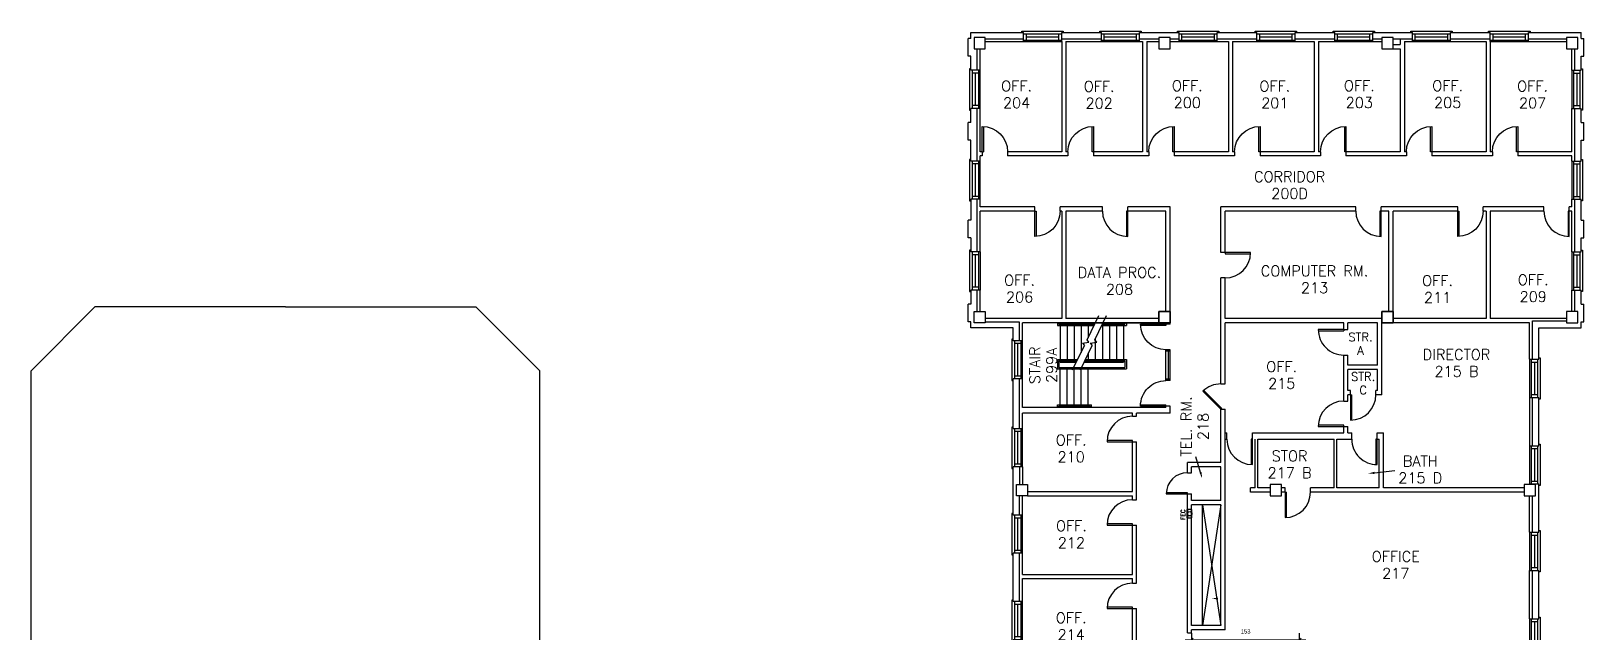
# Model space of a CAD drawing. Extents: x 481 to 2778, y 95 to 2621.
# Drawn here: x 497 to 2698, y 1768 to 2621 of the extents above; entities that cross this region are included whole.
import ezdxf
from ezdxf.enums import TextEntityAlignment as Align

# ---------------------------------------------------------------- set-up
doc = ezdxf.new("R2010")
doc.units = 0
doc.header["$LTSCALE"] = 40
doc.header["$MEASUREMENT"] = 0
doc.layers.get('0').update_dxf_attribs({"linetype": 'CONTINUOUS'})
doc.layers.get('Defpoints').update_dxf_attribs({"linetype": 'CONTINUOUS'})
for name, color, linetype in [('A-AREA-IDEN', 3, 'CONTINUOUS'), ('A-DOOR', 7, 'CONTINUOUS'), ('A-FLOR-STRS', 7, 'CONTINUOUS'), ('A-GLAZ', 5, 'CONTINUOUS'), ('A-STRS-RAIL', 7, 'CONTINUOUS'), ('A-WALL', 5, 'CONTINUOUS'), ('S-COLS', 3, 'CONTINUOUS')]:
    doc.layers.add(name, color=color, linetype=linetype)
doc.styles.add('SIMPLEX', font='simplex', dxfattribs={"height": 23})
doc.dimstyles.get("Standard").update_dxf_attribs({"dimtxt": 0.18, "dimasz": 0.18, "dimexe": 0.18, "dimexo": 0.0625, "dimgap": 0.09, "dimtad": 0, "dimtih": 1, "dimtoh": 1, "dimdec": 4, "dimzin": 0, "dimdsep": 46, "dimtxsty": 'Standard', "dimcen": 0.09, "dimadec": 0, "dimazin": 0, "dimtfac": 1, "dimtdec": 4, "dimtofl": 0, "dimtmove": 0, "dimatfit": 3, "dimfxl": 0, "dimtolj": 1, "dimtzin": 0, "dimarcsym": 0})

# ---------------------------------------------------------------- blocks, each defined once
blk = doc.blocks.new('Q')
at = {"layer": 'A-STRS-RAIL', "style": 'SIMPLEX'}
for tag, p in [('ROOM', (2, 4)), ('NUMBER', (2, -15.1))]:
    blk.add_attdef(tag, text='', height=12, dxfattribs=at).set_placement(p, align=Align.CENTER)
blk = doc.blocks.new('AD03A', base_point=(6.133, 5.024))
for p, q in [((6.133, 6.024), (6.133, 5.024)), ((6.182, 5.024), (6.182, 6.022)), ((6.133, 5.024), (6.182, 5.024))]:
    blk.add_line(p, q)
blk.add_arc((6.133, 5.024), 1, 0, 90)
blk = doc.blocks.new('AD081', base_point=(976.415, 314.205))
for p, q in [((976.353, 314.849), (976.314, 314.205)), ((976.353, 314.849), (976.477, 313.561)), ((975.415, 314.205), (976.314, 314.205)), ((976.477, 313.561), (976.516, 314.205)), ((976.516, 314.205), (977.415, 314.205))]:
    blk.add_line(p, q)
blk = doc.blocks.new('WDO')
at = {"layer": 'A-GLAZ'}
for p, q in [((2696.3, 464.4), (2694.4, 464.4)), ((2696.3, 405.8), (2696.3, 464.4)), ((2681.4, 408.1), (2681.4, 462.1)), ((2683.6, 408.1), (2683.6, 462.1)), ((2683.6, 458.1), (2692.6, 458.1)), ((2688.1, 412.1), (2688.1, 458.1)), ((2692.6, 408.1), (2692.6, 462.1)), ((2683.6, 412.1), (2692.6, 412.1)), ((2694.4, 405.8), (2696.3, 405.8))]:
    blk.add_line(p, q, dxfattribs=at)
at = {"layer": 'A-WALL'}
for p, q in [((2681.4, 462.1), (2694.4, 462.1)), ((2681.4, 408.1), (2694.4, 408.1))]:
    blk.add_line(p, q, dxfattribs=at)
blk = doc.blocks.new('AD05A', base_point=(203.035, 424.492))
for p, q in [((203.035, 424.492), (203.084, 424.492)), ((203.035, 424.492), (203.035, 423.492)), ((203.084, 423.493), (203.084, 424.492))]:
    blk.add_line(p, q)
blk.add_arc((203.035, 424.492), 1, 270, 0)
blk = doc.blocks.new('AD03B', base_point=(489.664, 570.31))
for p, q in [((490.371, 571.017), (489.664, 570.31)), ((489.699, 570.276), (490.405, 570.982)), ((489.664, 570.31), (489.699, 570.276))]:
    blk.add_line(p, q)
blk.add_arc((489.664, 570.31), 1, 0, 45)
blk = doc.blocks.new('FEC', base_point=(90.3, 185))
at = {"layer": 'A-WALL'}
for p, q in [((91, 191), (84, 191)), ((84, 191), (84, 179)), ((84, 179), (91, 179)), ((90.3, 179), (90.3, 191)), ((91, 179), (91, 191))]:
    blk.add_line(p, q, dxfattribs=at)
blk.add_circle((87, 185), 3, dxfattribs=at)
blk = doc.blocks.new('*D10')
at = {"color": 0, "lineweight": -2}
for p, q in [((2142.4, 1746.5), (2142.4, 1767.5)), ((2295.4, 1746.5), (2295.4, 1767.5)), ((2133.4, 1758.5), (2304.4, 1758.5)), ((2140.1, 1756.3), (2144.6, 1760.8)), ((2293.1, 1756.3), (2297.6, 1760.8))]:
    blk.add_line(p, q, dxfattribs=at)
at = {"layer": 'Defpoints', "color": 0}
for p in [(2142.4, 1740.5), (2295.4, 1758.5), (2295.4, 1740.5)]:
    blk.add_point(p, dxfattribs=at)
at = {"color": 0, "insert": (2218.9, 1770.2), "char_height": 6, "attachment_point": 5}
blk.add_mtext('\\A1;153', dxfattribs=at)

msp = doc.modelspace()

# ---------------------------------------------------------------- linework, layer by layer
at = {"layer": 'A-AREA-IDEN'}
for p, q in [((2154.95997, 1995.50593), (2148.35421, 2017.58136)), ((2401.30648, 1994.84711), (2430.58475, 1998.3958))]:
    msp.add_line(p, q, dxfattribs=at)
for points in [[(2156.40817, 1995.89674), (2153.51178, 1995.11513), (2157.3048, 1986.81676)], [(2401.48697, 1993.35801), (2401.126, 1996.33621), (2392.37187, 1993.76418)]]:
    msp.add_solid(points, dxfattribs=at)
at = {"layer": 'A-DOOR', "color": 7}
for p, q in [((2105.89123, 2125.46574), (2105.89123, 2169.31192)), ((2111.89123, 2125.46574), (2111.89123, 2169.31192))]:
    msp.add_line(p, q, dxfattribs=at)
at = {"layer": 'A-DOOR'}
for p, q in [((2111.89123, 2169.31192), (2105.89123, 2169.31192)), ((2111.89123, 2167.31192), (2105.89123, 2167.31192)), ((2108.89123, 2167.31192), (2108.89123, 2127.46574)), ((2111.89123, 2127.46574), (2105.89123, 2127.46574)), ((2111.89123, 2125.46574), (2105.89123, 2125.46574))]:
    msp.add_line(p, q, dxfattribs=at)
at = {"layer": 'A-FLOR-STRS'}
for p, q in [((1955.84069, 2207.46574), (1955.84069, 2151.46574)), ((1965.84069, 2207.46574), (1965.84069, 2151.46574)), ((1975.84069, 2207.46574), (1975.84069, 2151.46574)), ((1985.84069, 2207.46574), (1985.84069, 2165.21605)), ((1995.84069, 2207.46574), (1995.84069, 2186.18036)), ((2015.84069, 2207.46574), (2015.84069, 2151.46574)), ((2025.84069, 2207.46574), (2025.84069, 2151.46574)), ((2035.84069, 2207.46574), (2035.84069, 2151.46574)), ((2045.84069, 2207.46574), (2045.84069, 2151.46574)), ((2005.84069, 2185.41027), (2005.84069, 2151.46574)), ((1995.84069, 2164.44596), (1995.84069, 2151.46574)), ((1955.84069, 2087.46574), (1955.84069, 2143.46574)), ((1965.84069, 2087.46574), (1965.84069, 2143.46574)), ((1975.84069, 2087.46574), (1975.84069, 2143.46574)), ((1985.84069, 2087.46574), (1985.84069, 2143.46574)), ((1995.84069, 2087.46574), (1995.84069, 2143.46574))]:
    msp.add_line(p, q, dxfattribs=at)
at = {"layer": 'A-GLAZ'}
for p, q in [((1827.4404, 2310.16322), (1827.4404, 2251.51246)), ((1829.39123, 2310.16322), (1827.4404, 2310.16322)), ((1831.15995, 2307.84074), (1831.15995, 2253.84074)), ((1840.15995, 2303.84074), (1831.15995, 2303.84074)), ((1835.65995, 2303.84074), (1835.65995, 2257.84074)), ((1840.15995, 2307.84074), (1840.15995, 2253.84074)), ((1842.39123, 2307.84074), (1842.39123, 2253.84074)), ((2681.39123, 2307.84074), (2681.39123, 2253.84074)), ((2683.62251, 2307.84074), (2683.62251, 2253.84074)), ((2683.62251, 2303.84074), (2692.62251, 2303.84074)), ((2688.12251, 2303.84074), (2688.12251, 2257.84074)), ((2692.62251, 2307.84074), (2692.62251, 2253.84074)), ((2694.39123, 2310.16322), (2696.34206, 2310.16322)), ((2696.34206, 2310.16322), (2696.34206, 2251.51246)), ((1827.4404, 2251.51246), (1829.39123, 2251.51246)), ((1840.15995, 2257.84074), (1831.15995, 2257.84074)), ((2683.62251, 2257.84074), (2692.62251, 2257.84074)), ((2696.34206, 2251.51246), (2694.39123, 2251.51246))]:
    msp.add_line(p, q, dxfattribs=at)
at = {"layer": 'A-STRS-RAIL'}
for p, q in [((1952.07095, 2207.46574), (1952.07095, 2203.59649)), ((1952.07095, 2203.59649), (2004.1482, 2203.59649)), ((1954.07095, 2207.46574), (1954.07095, 2205.59649)), ((1954.07095, 2205.59649), (2005.1022, 2205.59649)), ((2005.84069, 2207.46574), (2005.84069, 2207.14467)), ((2014.51553, 2203.59649), (2049.84362, 2203.59649)), ((2015.46954, 2205.59649), (2047.84362, 2205.59649)), ((2047.84362, 2207.46574), (2047.84362, 2205.59649)), ((2049.84362, 2207.46574), (2049.84362, 2203.59649)), ((1952.07095, 2155.46574), (1981.18978, 2155.46574)), ((1952.07095, 2155.46574), (1952.07095, 2141.98357)), ((1952.07095, 2141.98357), (2049.84362, 2141.98357)), ((1954.07095, 2153.46574), (1980.23578, 2153.46574)), ((1954.07095, 2153.46574), (1954.07095, 2143.98357)), ((1954.07095, 2143.98357), (2047.84362, 2143.98357)), ((1955.84069, 2151.46574), (1979.28178, 2151.46574)), ((1989.64911, 2151.46574), (2045.84069, 2151.46574)), ((1990.60311, 2153.46574), (2047.84362, 2153.46574)), ((1991.55711, 2155.46574), (2049.84362, 2155.46574)), ((2047.84362, 2153.46574), (2047.84362, 2143.98357)), ((2049.84362, 2155.46574), (2049.84362, 2141.98357)), ((1952.07095, 2091.33498), (2000.4573, 2091.33498)), ((1952.07095, 2087.46574), (1952.07095, 2091.33498)), ((2000.4573, 2087.46574), (2000.4573, 2091.33498)), ((1954.07095, 2089.33498), (1998.4573, 2089.33498)), ((1954.07095, 2087.46574), (1954.07095, 2089.33498)), ((1998.4573, 2087.46574), (1998.4573, 2089.33498))]:
    msp.add_line(p, q, dxfattribs=at)
at = {"layer": 'A-WALL'}
for p, q in [((1825.39123, 2585.21574), (1825.39123, 2610.21574)), ((1829.39123, 2610.21574), (1825.39123, 2610.21574)), ((1829.39123, 2618.71574), (1904.14123, 2618.71574)), ((1829.39123, 2610.21574), (1829.39123, 2618.71574)), ((1849.89123, 2609.71574), (1904.14123, 2609.71574)), ((1849.89123, 2605.71574), (1904.14123, 2605.71574)), ((1958.14123, 2618.71574), (2014.39123, 2618.71574)), ((1958.14123, 2609.71574), (2014.39123, 2609.71574)), ((1958.14123, 2605.71574), (1958.14123, 2449.71574)), ((1964.14123, 2605.71574), (2014.39123, 2605.71574)), ((1964.14123, 2605.71574), (1964.14123, 2449.71574)), ((2068.39123, 2618.71574), (2124.64123, 2618.71574)), ((2068.39123, 2609.71574), (2095.89123, 2609.71574)), ((2068.39123, 2605.71574), (2072.64123, 2605.71574)), ((2072.64123, 2605.71574), (2072.64123, 2449.71574)), ((2078.64123, 2605.71574), (2078.64123, 2449.71574)), ((2078.64123, 2605.71574), (2095.89123, 2605.71574)), ((2111.89123, 2609.71574), (2124.64123, 2609.71574)), ((2111.89123, 2605.71574), (2124.64123, 2605.71574)), ((2178.64123, 2618.71574), (2234.89123, 2618.71574)), ((2178.64123, 2609.71574), (2234.89123, 2609.71574)), ((2178.64123, 2605.71574), (2194.39123, 2605.71574)), ((2194.39123, 2605.71574), (2194.39123, 2449.71574)), ((2200.39123, 2605.71574), (2200.39123, 2449.71574)), ((2200.39123, 2605.71574), (2234.89123, 2605.71574)), ((2288.89123, 2618.71574), (2345.14123, 2618.71574)), ((2288.89123, 2609.71574), (2345.14123, 2609.71574)), ((2288.89123, 2605.71574), (2316.14123, 2605.71574)), ((2316.14123, 2605.71574), (2316.14123, 2449.71574)), ((2322.14123, 2605.71574), (2345.14123, 2605.71574)), ((2322.14123, 2605.71574), (2322.14123, 2449.71574)), ((2399.14123, 2618.71574), (2455.39123, 2618.71574)), ((2399.14123, 2609.71574), (2410.95147, 2609.71574)), ((2399.14123, 2605.71574), (2410.95147, 2605.71574)), ((2427.89123, 2601.46574), (2437.89123, 2601.46574)), ((2428.95147, 2609.71574), (2455.39123, 2609.71574)), ((2437.89123, 2609.71574), (2437.89123, 2601.46574)), ((2443.89123, 2605.71574), (2443.89123, 2449.71574)), ((2443.89123, 2605.71574), (2455.39123, 2605.71574)), ((2509.39123, 2618.71574), (2565.64123, 2618.71574)), ((2509.39123, 2609.71574), (2565.64123, 2609.71574)), ((2509.39123, 2605.71574), (2559.64123, 2605.71574)), ((2559.64123, 2605.71574), (2559.64123, 2449.71574)), ((2565.64123, 2605.71574), (2565.64123, 2449.71574)), ((2619.64123, 2618.71574), (2694.39123, 2618.71574)), ((2619.64123, 2609.71574), (2673.89123, 2609.71574)), ((2619.64123, 2605.71574), (2673.89123, 2605.71574)), ((2694.39123, 2610.21574), (2694.39123, 2618.71574)), ((2694.39123, 2610.21574), (2698.39123, 2610.21574)), ((2698.39123, 2585.21574), (2698.39123, 2610.21574)), ((1829.39123, 2585.21574), (1825.39123, 2585.21574)), ((1829.39123, 2565.09074), (1829.39123, 2585.21574)), ((1838.39123, 2565.09074), (1838.39123, 2594.71574)), ((1842.39123, 2565.09074), (1842.39123, 2594.71574)), ((2427.89123, 2595.46574), (2437.89123, 2595.46574)), ((2437.89123, 2595.46574), (2437.89123, 2449.71574)), ((2681.39123, 2565.09074), (2681.39123, 2595.46574)), ((2685.39123, 2565.09074), (2685.39123, 2595.46574)), ((2694.39123, 2585.21574), (2698.39123, 2585.21574)), ((2694.39123, 2565.09074), (2694.39123, 2585.21574)), ((1829.39123, 2490.96574), (1829.39123, 2511.09074)), ((1838.39123, 2436.46863), (1838.39123, 2511.09074)), ((1842.39123, 2449.71574), (1842.39123, 2511.09074)), ((2681.39123, 2449.71574), (2681.39123, 2511.09074)), ((2685.39123, 2436.46863), (2685.39123, 2511.09074)), ((2694.39123, 2490.96574), (2694.39123, 2511.09074)), ((1829.39123, 2490.96574), (1825.39123, 2490.96574)), ((1825.39123, 2465.96574), (1825.39123, 2490.96574)), ((2694.39123, 2490.96574), (2698.39123, 2490.96574)), ((2698.39123, 2465.96574), (2698.39123, 2490.96574)), ((1829.39123, 2465.96574), (1825.39123, 2465.96574)), ((1829.39123, 2436.46863), (1829.39123, 2465.96574)), ((2694.39123, 2436.46863), (2694.39123, 2465.96574)), ((2694.39123, 2465.96574), (2698.39123, 2465.96574)), ((1845.48031, 2449.71574), (1842.39123, 2449.71574)), ((1845.48031, 2443.71574), (1842.39123, 2443.71574)), ((1842.39123, 2436.46863), (1842.39123, 2443.71574)), ((1845.48031, 2449.71574), (1845.48031, 2443.71574)), ((1881.48031, 2449.71574), (1881.48031, 2443.71574)), ((1958.14123, 2449.71574), (1881.48031, 2449.71574)), ((1967.08845, 2443.71574), (1881.48031, 2443.71574)), ((1967.08845, 2449.71574), (1964.14123, 2449.71574)), ((1967.08845, 2449.71574), (1967.08845, 2443.71574)), ((2072.64123, 2449.71574), (2003.08845, 2449.71574)), ((2003.08845, 2449.71574), (2003.08845, 2443.71574)), ((2081.58845, 2443.71574), (2003.08845, 2443.71574)), ((2081.58845, 2449.71574), (2078.64123, 2449.71574)), ((2081.58845, 2449.71574), (2081.58845, 2443.71574)), ((2194.39123, 2449.71574), (2117.58845, 2449.71574)), ((2117.58845, 2449.71574), (2117.58845, 2443.71574)), ((2203.33845, 2443.71574), (2117.58845, 2443.71574)), ((2203.33845, 2449.71574), (2200.39123, 2449.71574)), ((2203.33845, 2449.71574), (2203.33845, 2443.71574)), ((2239.33845, 2449.71574), (2239.33845, 2443.71574)), ((2316.14123, 2449.71574), (2239.33845, 2449.71574)), ((2325.08845, 2443.71574), (2239.33845, 2443.71574)), ((2325.08845, 2449.71574), (2322.14123, 2449.71574)), ((2325.08845, 2449.71574), (2325.08845, 2443.71574)), ((2361.08845, 2449.71574), (2361.08845, 2443.71574)), ((2437.89123, 2449.71574), (2361.08845, 2449.71574)), ((2446.83845, 2443.71574), (2361.08845, 2443.71574)), ((2446.83845, 2449.71574), (2443.89123, 2449.71574)), ((2446.83845, 2449.71574), (2446.83845, 2443.71574)), ((2559.64123, 2449.71574), (2482.83845, 2449.71574)), ((2482.83845, 2449.71574), (2482.83845, 2443.71574)), ((2568.58845, 2443.71574), (2482.83845, 2443.71574)), ((2568.58845, 2449.71574), (2565.64123, 2449.71574)), ((2568.58845, 2449.71574), (2568.58845, 2443.71574)), ((2681.39123, 2449.71574), (2604.58845, 2449.71574)), ((2604.58845, 2449.71574), (2604.58845, 2443.71574)), ((2681.39123, 2443.71574), (2604.58845, 2443.71574)), ((2681.39123, 2436.46863), (2681.39123, 2443.71574)), ((1829.39123, 2382.46863), (1829.39123, 2352.96574)), ((1838.39123, 2307.84074), (1838.39123, 2382.46863)), ((1842.39123, 2371.71574), (1842.39123, 2382.46863)), ((2681.39123, 2371.71574), (2681.39123, 2382.46863)), ((2685.39123, 2307.84074), (2685.39123, 2382.46863)), ((2694.39123, 2352.96574), (2694.39123, 2382.46863)), ((1920.02637, 2371.71574), (1842.39123, 2371.71574)), ((1842.39123, 2307.84074), (1842.39123, 2365.71574)), ((1920.02637, 2365.71574), (1842.39123, 2365.71574)), ((1920.02637, 2365.71574), (1920.02637, 2371.71574)), ((2015.96301, 2371.71574), (1956.02637, 2371.71574)), ((1956.02637, 2365.71574), (1956.02637, 2371.71574)), ((1958.14123, 2365.71574), (1956.02637, 2365.71574)), ((1958.14123, 2365.71574), (1958.14123, 2213.46574)), ((2015.96301, 2365.71574), (1964.14123, 2365.71574)), ((1964.14123, 2365.71574), (1964.14123, 2213.46574)), ((2015.96301, 2365.71574), (2015.96301, 2371.71574)), ((2111.89123, 2371.71574), (2051.96301, 2371.71574)), ((2051.96301, 2365.71574), (2051.96301, 2371.71574)), ((2105.89123, 2365.71574), (2051.96301, 2365.71574)), ((2105.89123, 2223.46574), (2105.89123, 2365.71574)), ((2111.89123, 2223.46574), (2111.89123, 2371.71574)), ((2183.89123, 2306.88223), (2183.89123, 2371.71574)), ((2375.03374, 2371.71574), (2183.89123, 2371.71574)), ((2189.89123, 2306.88223), (2189.89123, 2365.71574)), ((2375.03374, 2365.71574), (2189.89123, 2365.71574)), ((2375.03374, 2365.71574), (2375.03374, 2371.71574)), ((2519.51914, 2371.71574), (2411.03374, 2371.71574)), ((2411.03374, 2365.71574), (2411.03374, 2371.71574)), ((2421.89123, 2365.71574), (2411.03374, 2365.71574)), ((2421.89123, 2223.46574), (2421.89123, 2365.71574)), ((2427.89123, 2223.46574), (2427.89123, 2365.71574)), ((2519.51914, 2365.71574), (2427.89123, 2365.71574)), ((2519.51914, 2365.71574), (2519.51914, 2371.71574)), ((2641.58213, 2371.71574), (2555.51914, 2371.71574)), ((2555.51914, 2365.71574), (2555.51914, 2371.71574)), ((2559.64123, 2365.71574), (2555.51914, 2365.71574)), ((2559.64123, 2365.71574), (2559.64123, 2213.46574)), ((2565.64123, 2365.71574), (2565.64123, 2213.46574)), ((2641.58213, 2365.71574), (2565.64123, 2365.71574)), ((2641.58213, 2365.71574), (2641.58213, 2371.71574)), ((2681.39123, 2371.71574), (2677.58213, 2371.71574)), ((2677.58213, 2365.71574), (2677.58213, 2371.71574)), ((2681.39123, 2365.71574), (2677.58213, 2365.71574)), ((2681.39123, 2307.84074), (2681.39123, 2365.71574)), ((1825.39123, 2327.96574), (1825.39123, 2352.96574)), ((1829.39123, 2352.96574), (1825.39123, 2352.96574)), ((2694.39123, 2352.96574), (2698.39123, 2352.96574)), ((2698.39123, 2327.96574), (2698.39123, 2352.96574)), ((1829.39123, 2327.96574), (1825.39123, 2327.96574)), ((1829.39123, 2327.96574), (1829.39123, 2307.84074)), ((2694.39123, 2327.96574), (2698.39123, 2327.96574)), ((2694.39123, 2307.84074), (2694.39123, 2327.96574)), ((1842.39123, 2307.84074), (1829.39123, 2307.84074)), ((2189.89123, 2306.88223), (2183.89123, 2306.88223)), ((2681.39123, 2307.84074), (2694.39123, 2307.84074)), ((2183.89123, 2120.86838), (2183.89123, 2270.88223)), ((2189.89123, 2270.88223), (2183.89123, 2270.88223)), ((2189.89123, 2213.46574), (2189.89123, 2270.88223)), ((1829.39123, 2253.84074), (1829.39123, 2233.71574)), ((1842.39123, 2253.84074), (1829.39123, 2253.84074)), ((1838.39123, 2224.21574), (1838.39123, 2253.84074)), ((1842.39123, 2224.21574), (1842.39123, 2253.84074)), ((2681.39123, 2224.21574), (2681.39123, 2253.84074)), ((2681.39123, 2253.84074), (2694.39123, 2253.84074)), ((2685.39123, 2224.21574), (2685.39123, 2253.84074)), ((2694.39123, 2233.71574), (2694.39123, 2253.84074)), ((587.86962, 2230.03925), (497.39123, 2139.56086)), ((857.89123, 2230.03925), (587.86962, 2230.03925)), ((857.89123, 2230.03925), (1127.91284, 2230.03925)), ((1127.91284, 2230.03925), (1218.39123, 2139.56086)), ((1825.39123, 2208.71574), (1825.39123, 2233.71574)), ((1829.39123, 2233.71574), (1825.39123, 2233.71574)), ((2694.39123, 2233.71574), (2698.39123, 2233.71574)), ((2698.39123, 2208.71574), (2698.39123, 2233.71574)), ((1829.39123, 2208.71574), (1825.39123, 2208.71574)), ((1829.39123, 2200.21574), (1829.39123, 2208.71574)), ((1958.14123, 2213.46574), (1849.89123, 2213.46574)), ((1898.39123, 2208.21574), (1849.89123, 2208.21574)), ((1898.39123, 2181.92935), (1898.39123, 2208.21574)), ((2105.89123, 2207.46574), (1902.39123, 2207.46574)), ((1902.39123, 2181.92935), (1902.39123, 2207.46574)), ((1956.27321, 2207.46574), (2105.89123, 2207.46574)), ((2095.89123, 2213.46574), (1964.14123, 2213.46574)), ((2105.89123, 2205.31192), (2105.89123, 2207.46574)), ((2111.89123, 2205.31192), (2105.89123, 2205.31192)), ((2111.89123, 2205.31192), (2111.89123, 2207.46574)), ((2111.89123, 2205.31192), (2111.89123, 2207.46574)), ((2411.89123, 2213.46574), (2189.89123, 2213.46574)), ((2357.89123, 2207.46574), (2189.89123, 2207.46574)), ((2189.89123, 2120.86838), (2189.89123, 2207.46574)), ((2357.89123, 2197.73669), (2357.89123, 2207.46574)), ((2405.89123, 2207.46574), (2363.89123, 2207.46574)), ((2363.89123, 2197.73669), (2363.89123, 2207.46574)), ((2405.89123, 2147.46574), (2405.89123, 2207.46574)), ((2621.39123, 2207.46574), (2411.89123, 2207.46574)), ((2411.89123, 2105.46574), (2411.89123, 2207.46574)), ((2559.64123, 2213.46574), (2427.89123, 2213.46574)), ((2673.89123, 2213.46574), (2565.64123, 2213.46574)), ((2621.39123, 2155.71574), (2621.39123, 2207.46574)), ((2625.39123, 2210.21574), (2673.89123, 2210.21574)), ((2625.39123, 2155.71574), (2625.39123, 2210.21574)), ((2694.39123, 2200.21574), (2694.39123, 2208.71574)), ((2694.39123, 2208.71574), (2698.39123, 2208.71574)), ((1889.39123, 2200.21574), (1829.39123, 2200.21574)), ((1889.39123, 2181.92935), (1889.39123, 2200.21574)), ((2357.89123, 2197.73669), (2363.89123, 2197.73669)), ((2634.39123, 2200.21574), (2694.39123, 2200.21574)), ((2634.39123, 2155.71574), (2634.39123, 2200.21574)), ((2357.89123, 2096.54578), (2357.89123, 2161.73669)), ((2357.89123, 2161.73669), (2363.89123, 2161.73669)), ((2363.89123, 2147.46574), (2363.89123, 2161.73669)), ((497.39123, 1527.96574), (497.39123, 2139.56086)), ((1218.39123, 1737.96574), (1218.39123, 2139.56086)), ((2405.89123, 2147.46574), (2363.89123, 2147.46574)), ((2405.89123, 2141.46574), (2363.89123, 2141.46574)), ((2363.89123, 2111.46574), (2363.89123, 2141.46574)), ((2405.89123, 2111.46574), (2405.89123, 2141.46574)), ((1889.39123, 2057.70605), (1889.39123, 2127.92935)), ((1898.39123, 2057.38574), (1898.39123, 2127.92935)), ((1902.39123, 2087.46574), (1902.39123, 2127.92935)), ((2183.89123, 2120.86838), (2189.89123, 2120.86838)), ((2357.89123, 2096.54578), (2363.89123, 2096.54578)), ((2367.5624, 2111.46574), (2363.89123, 2111.46574)), ((2363.89123, 2096.54578), (2363.89123, 2105.46574)), ((2367.5624, 2105.46574), (2363.89123, 2105.46574)), ((2367.5624, 2105.46574), (2367.5624, 2111.46574)), ((2405.89123, 2111.46574), (2403.5624, 2111.46574)), ((2403.5624, 2105.46574), (2403.5624, 2111.46574)), ((2411.89123, 2105.46574), (2403.5624, 2105.46574)), ((2621.39123, 2101.71574), (2621.39123, 2033.21574)), ((2625.39123, 2033.21574), (2625.39123, 2101.71574)), ((2634.39123, 2033.21574), (2634.39123, 2101.71574)), ((2105.89123, 2087.46574), (1902.39123, 2087.46574)), ((2058.39123, 2079.46574), (1902.39123, 2079.46574)), ((1902.39123, 2057.38574), (1902.39123, 2079.46574)), ((2058.39123, 2074.95491), (2058.39123, 2079.46574)), ((2058.39123, 2074.95491), (2064.39123, 2074.95491)), ((2111.89123, 2079.46574), (2064.39123, 2079.46574)), ((2064.39123, 2074.95491), (2064.39123, 2079.46574)), ((2111.89123, 2089.46574), (2105.89123, 2089.46574)), ((2105.89123, 2087.27054), (2105.89123, 2089.46574)), ((2111.89123, 2087.27054), (2111.89123, 2089.46574)), ((2111.89123, 2079.46574), (2111.89123, 2087.46574)), ((2183.89123, 2009.46574), (2183.89123, 2084.86838)), ((2183.89123, 2084.86838), (2189.89123, 2084.86838)), ((2189.89123, 1772.46574), (2189.89123, 2084.86838)), ((2189.89123, 2051.46574), (2192.45408, 2051.46574)), ((2192.45408, 2042.46574), (2192.45408, 2051.46574)), ((2228.45408, 2051.46574), (2357.89123, 2051.46574)), ((2228.45408, 2042.46574), (2228.45408, 2051.46574)), ((2357.89123, 2060.54578), (2363.89123, 2060.54578)), ((2357.89123, 2051.46574), (2357.89123, 2060.54578)), ((2363.89123, 2051.46574), (2363.89123, 2060.54578)), ((2363.89123, 2051.46574), (2369.23756, 2051.46574)), ((2369.23756, 2042.46574), (2369.23756, 2051.46574)), ((2405.23756, 2042.46574), (2405.23756, 2051.46574)), ((2405.23756, 2051.46574), (2414.3182, 2051.46574)), ((2414.3182, 1973.46574), (2414.3182, 2051.46574)), ((2058.39123, 1968.46574), (2058.39123, 2038.95491)), ((2058.39123, 2038.95491), (2064.39123, 2038.95491)), ((2064.39123, 1956.76474), (2064.39123, 2038.95491)), ((2189.89123, 2042.46574), (2192.45408, 2042.46574)), ((2232.3182, 1973.46574), (2232.3182, 2042.46574)), ((2236.3182, 2042.46574), (2344.3182, 2042.46574)), ((2236.3182, 1973.46574), (2236.3182, 2042.46574)), ((2344.3182, 1973.46574), (2344.3182, 2042.46574)), ((2348.3182, 1973.46574), (2348.3182, 2042.46574)), ((2348.3182, 2042.46574), (2369.23756, 2042.46574)), ((2405.23756, 2042.46574), (2408.3182, 2042.46574)), ((2408.3182, 1973.46574), (2408.3182, 2042.46574)), ((1889.39123, 1934.88574), (1889.39123, 2003.49853)), ((1898.39123, 2003.38574), (1898.39123, 1978.46574)), ((1902.39123, 2003.38574), (1902.39123, 1978.46574)), ((2183.89123, 2009.46574), (2136.39123, 2009.46574)), ((2136.39123, 1995.04903), (2136.39123, 2009.46574)), ((2183.89123, 2003.46574), (2142.39123, 2003.46574)), ((2142.39123, 1995.04903), (2142.39123, 2003.46574)), ((2183.89123, 1955.46574), (2183.89123, 2003.46574)), ((2136.39123, 1995.04903), (2142.39123, 1995.04903)), ((1898.39123, 1934.88574), (1898.39123, 1962.46574)), ((1902.39123, 1934.88574), (1902.39123, 1962.46574)), ((1909.89123, 1968.46574), (2058.39123, 1968.46574)), ((1909.89123, 1962.46574), (2058.39123, 1962.46574)), ((2058.39123, 1956.76474), (2058.39123, 1962.46574)), ((2136.39123, 1768.07518), (2136.39123, 1965.04903)), ((2136.39123, 1965.04903), (2142.39123, 1965.04903)), ((2142.39123, 1955.46574), (2142.39123, 1965.04903)), ((2232.3182, 1973.46574), (2225.89123, 1973.46574)), ((2225.89123, 1967.46574), (2225.89123, 1973.46574)), ((2253.89123, 1967.46574), (2225.89123, 1967.46574)), ((2253.89123, 1973.46574), (2236.3182, 1973.46574)), ((2274.82352, 1973.46574), (2269.89123, 1973.46574)), ((2274.82352, 1967.46574), (2269.89123, 1967.46574)), ((2274.82352, 1967.46574), (2274.82352, 1973.46574)), ((2344.3182, 1973.46574), (2310.82352, 1973.46574)), ((2310.82352, 1967.46574), (2310.82352, 1973.46574)), ((2613.89123, 1967.46574), (2310.82352, 1967.46574)), ((2408.3182, 1973.46574), (2348.3182, 1973.46574)), ((2613.89123, 1973.46574), (2414.3182, 1973.46574)), ((2621.39123, 1978.46574), (2621.39123, 1979.21574)), ((2621.39123, 1910.71574), (2621.39123, 1962.46574)), ((2625.39123, 1978.46574), (2625.39123, 1979.21574)), ((2625.39123, 1910.71574), (2625.39123, 1962.46574)), ((2634.39123, 1910.71574), (2634.39123, 1979.21574)), ((2058.39123, 1956.76474), (2064.39123, 1956.76474)), ((2183.89123, 1955.46574), (2142.39123, 1955.46574)), ((2142.39123, 1778.46574), (2142.39123, 1949.46574)), ((2183.89123, 1949.46574), (2142.39123, 1949.46574)), ((2183.89123, 1949.46574), (2157.89123, 1778.46574)), ((2157.89123, 1949.46574), (2183.89123, 1778.46574)), ((2157.89123, 1778.46574), (2157.89123, 1949.46574)), ((2183.89123, 1778.46574), (2183.89123, 1949.46574)), ((2058.39123, 1850.96574), (2058.39123, 1920.76474)), ((2058.39123, 1920.76474), (2064.39123, 1920.76474)), ((2064.39123, 1838.57458), (2064.39123, 1920.76474)), ((1889.39123, 1812.38574), (1889.39123, 1880.88574)), ((1898.39123, 1812.38574), (1898.39123, 1880.88574)), ((1902.39123, 1850.96574), (1902.39123, 1880.88574)), ((1902.39123, 1850.96574), (2058.39123, 1850.96574)), ((2621.39123, 1788.21574), (2621.39123, 1856.71574)), ((2625.39123, 1788.21574), (2625.39123, 1856.71574)), ((2634.39123, 1788.21574), (2634.39123, 1856.71574)), ((1902.39123, 1844.96574), (2058.39123, 1844.96574)), ((1902.39123, 1812.38574), (1902.39123, 1844.96574)), ((2058.39123, 1838.57458), (2058.39123, 1844.96574)), ((2058.39123, 1838.57458), (2064.39123, 1838.57458)), ((2058.39123, 1733.46574), (2058.39123, 1802.57458)), ((2058.39123, 1802.57458), (2064.39123, 1802.57458)), ((2064.39123, 1721.27306), (2064.39123, 1802.57458)), ((2136.39123, 1768.07518), (2142.39123, 1768.07518)), ((2183.89123, 1778.46574), (2142.39123, 1778.46574)), ((2189.89123, 1772.46574), (2142.39123, 1772.46574)), ((2142.39123, 1768.07518), (2142.39123, 1772.46574))]:
    msp.add_line(p, q, dxfattribs=at)
msp.add_solid([(2179.81707, 1815.29294), (2179.81707, 1818.29294), (2170.81707, 1816.79294)], dxfattribs=at)
at = {"layer": 'S-COLS'}
for points in [[(1833.89123, 2611.46574), (1833.89123, 2595.46574), (1849.89123, 2595.46574), (1849.89123, 2611.46574), (1833.89123, 2611.46574)], [(2095.89123, 2611.46574), (2095.89123, 2595.46574), (2111.89123, 2595.46574), (2111.89123, 2611.46574), (2095.89123, 2611.46574)], [(2411.89123, 2611.46574), (2411.89123, 2595.46574), (2427.89123, 2595.46574), (2427.89123, 2611.46574), (2411.89123, 2611.46574)], [(2673.89123, 2611.46574), (2673.89123, 2595.46574), (2689.89123, 2595.46574), (2689.89123, 2611.46574), (2673.89123, 2611.46574)], [(1849.89123, 2223.46574), (1849.89123, 2207.46574), (1833.89123, 2207.46574), (1833.89123, 2223.46574), (1849.89123, 2223.46574)], [(2095.89123, 2223.46574), (2095.89123, 2207.46574), (2111.89123, 2207.46574), (2111.89123, 2223.46574), (2095.89123, 2223.46574)], [(2095.89123, 2207.46574), (2095.89123, 2223.46574), (2111.89123, 2223.46574), (2111.89123, 2207.46574), (2095.89123, 2207.46574)], [(2411.89123, 2223.46574), (2411.89123, 2207.46574), (2427.89123, 2207.46574), (2427.89123, 2223.46574), (2411.89123, 2223.46574)], [(2411.89123, 2207.46574), (2411.89123, 2223.46574), (2427.89123, 2223.46574), (2427.89123, 2207.46574), (2411.89123, 2207.46574)], [(2673.89123, 2223.46574), (2673.89123, 2207.46574), (2689.89123, 2207.46574), (2689.89123, 2223.46574), (2673.89123, 2223.46574)], [(1893.89123, 1962.46574), (1893.89123, 1978.46574), (1909.89123, 1978.46574), (1909.89123, 1962.46574), (1893.89123, 1962.46574)], [(2253.89123, 1978.46574), (2253.89123, 1962.46574), (2269.89123, 1962.46574), (2269.89123, 1978.46574), (2253.89123, 1978.46574)], [(2613.89123, 1978.46574), (2613.89123, 1962.46574), (2629.89123, 1962.46574), (2629.89123, 1978.46574), (2613.89123, 1978.46574)]]:
    msp.add_lwpolyline(points, dxfattribs=at)

# ---------------------------------------------------------------- block references
at = {"layer": 'A-AREA-IDEN', "xscale": 1.25, "yscale": 1.25, "zscale": 1.25}
for p, values in [((1891.76481, 2530.39064), {'ROOM': 'OFF.', 'NUMBER': '204'}), ((2008.77088, 2529.81169), {'ROOM': 'OFF.', 'NUMBER': '202'}), ((2133.68994, 2530.68012), {'ROOM': 'OFF.', 'NUMBER': '200'}), ((2257.74052, 2530.10116), {'ROOM': 'OFF.', 'NUMBER': '201'}), ((2377.49684, 2530.68012), {'ROOM': 'OFF.', 'NUMBER': '203'}), ((2502.75366, 2530.68012), {'ROOM': 'OFF.', 'NUMBER': '205'}), ((2623.08896, 2530.10116), {'ROOM': 'OFF.', 'NUMBER': '207'}), ((2278.72436, 2401.84336), {'ROOM': 'CORRIDOR', 'NUMBER': '200D'}), ((1895.96252, 2255.21532), {'ROOM': 'OFF.', 'NUMBER': '206'}), ((2037.57083, 2266.16571), {'ROOM': 'DATA PROC.', 'NUMBER': '208'}), ((2314.09156, 2268.38531), {'ROOM': 'COMPUTER RM.', 'NUMBER': '213'}), ((2488.42343, 2254.63637), {'ROOM': 'OFF.', 'NUMBER': '211'}), ((2623.95744, 2255.79428), {'ROOM': 'OFF.', 'NUMBER': '209'}), ((2515.29381, 2149.92744), {'ROOM': 'DIRECTOR', 'NUMBER': '215 B'}), ((2267.48214, 2132.79879), {'ROOM': 'OFF.', 'NUMBER': '215'}), ((1969.15769, 2028.78047), {'ROOM': 'OFF.', 'NUMBER': '210'}), ((2278.72452, 2006.31329), {'ROOM': 'STOR', 'NUMBER': '217 B'}), ((2463.95532, 1999.02725), {'ROOM': 'BATH', 'NUMBER': '215 D'}), ((1969.44719, 1907.2469), {'ROOM': 'OFF.', 'NUMBER': '212'}), ((2429.18343, 1863.81572), {'ROOM': 'OFFICE', 'NUMBER': '217'}), ((1969.15769, 1776.98242), {'ROOM': 'OFF.', 'NUMBER': '214'})]:
    msp.add_blockref('Q', p, dxfattribs=at).add_auto_attribs(values)
at = {"layer": 'A-AREA-IDEN'}
for p, values in [((2379.61883, 2177.20913), {'ROOM': 'STR.', 'NUMBER': 'A'}), ((2383.4788, 2121.24053), {'ROOM': 'STR.', 'NUMBER': 'C'})]:
    msp.add_blockref('Q', p, dxfattribs=at).add_auto_attribs(values)
at = {"layer": 'A-AREA-IDEN', "xscale": 1.25, "yscale": 1.25, "zscale": 1.25, "rotation": 90}
for p, values in [((1932.55172, 2144.71205), {'ROOM': 'STAIR', 'NUMBER': '299A'}), ((2147.18123, 2057.9926), {'ROOM': 'TEL. RM.', 'NUMBER': '218'})]:
    msp.add_blockref('Q', p, dxfattribs=at).add_auto_attribs(values)
at = {"layer": 'A-DOOR', "zscale": 0.01}
for name, p, xscale, yscale, rotation in [('AD05A', (1845.48031, 2449.71574), -36, 36, 180), ('AD03A', (1920.02637, 2365.71574), -36, 36, 180), ('AD03A', (2051.96301, 2365.71574), 36, 36, 180), ('AD03A', (2411.03374, 2365.71574), 36, 36, 180), ('AD03A', (2519.51914, 2365.71574), -36, 36, 180), ('AD03A', (2677.58213, 2365.71574), 36, 36, 180), ('AD03A', (2189.89123, 2306.88223), 36, 36, 270), ('AD03A', (2105.89123, 2205.31192), -36, 36, 90), ('AD05A', (2357.89123, 2197.73669), 36, 36, 270), ('AD05A', (2105.89123, 2089.46574), -36, 36, 270), ('AD03B', (2183.89123, 2084.86838), 36, 36, 90), ('AD03A', (2357.89123, 2060.54578), 36, 36, 90), ('AD03A', (2058.39123, 2038.95491), 36, 36, 90), ('AD03A', (2228.45408, 2042.46574), 36, 36, 180), ('AD03A', (2405.23756, 2042.46574), 36, 36, 180.0000000000004), ('AD03A', (2136.39123, 1965.04903), 30, 30, 90), ('AD03A', (2058.39123, 1920.76474), 36, 36, 90), ('AD03A', (2058.39123, 1802.57458), 36, 36, 90)]:
    msp.add_blockref(name, p, dxfattribs=dict(at, xscale=xscale, yscale=yscale, rotation=rotation))
at = {"layer": 'A-DOOR', "yscale": 36, "zscale": 0.01}
for name, p, xscale in [('AD03A', (2003.08845, 2449.71574), -36), ('AD03A', (2117.58845, 2449.71574), -36), ('AD03A', (2239.33845, 2449.71574), -36), ('AD03A', (2361.08845, 2449.71574), -36), ('AD03A', (2482.83845, 2449.71574), -36), ('AD03A', (2604.58845, 2449.71574), -36), ('AD05A', (2367.5624, 2105.46574), 36), ('AD05A', (2274.82352, 1967.46574), 36)]:
    msp.add_blockref(name, p, dxfattribs=dict(at, xscale=xscale))
at = {"layer": 'A-FLOR-STRS', "xscale": 42.59253095904182, "yscale": 5.975410580585276, "zscale": 42.59253095904182, "rotation": 64.18293188914537}
for p in [(1992.20329, 2179.33104), (2003.18773, 2179.33104)]:
    msp.add_blockref('AD081', p, dxfattribs=at)
at = {"layer": 'A-GLAZ', "xscale": -1}
for p, rotation in [((1496.05049, -75.67549), 270), ((1606.30049, -75.67549), 270), ((1716.55049, -75.67549), 270), ((1826.80049, -75.67549), 270), ((1937.05049, -75.67549), 270), ((2047.30049, -75.67549), 270), ((2157.55049, -75.67549), 270), ((0, 2973.18148), 180), ((0, 2844.55937), 180), ((-60, 2563.80648), 180), ((-60, 2441.30648), 180), ((-60, 2318.80648), 180), ((-60, 2196.30648), 180)]:
    msp.add_blockref('WDO', p, dxfattribs=dict(at, rotation=rotation))
at = {"layer": 'A-GLAZ', "rotation": 180}
for p in [(4523.78246, 2973.18148), (4523.78246, 2844.55937), (4583.78246, 2590.02009), (4583.78246, 2465.47648), (4583.78246, 2342.97648), (4583.78246, 2220.47648)]:
    msp.add_blockref('WDO', p, dxfattribs=at)
at = {"layer": 'A-WALL', "rotation": 180}
msp.add_blockref('FEC', (2136.39123, 1936.90851), dxfattribs=at)

# ---------------------------------------------------------------- texts
at = {"layer": 'A-WALL', "style": 'SIMPLEX'}
msp.add_text('FEC', height=6, rotation=90, dxfattribs=at).set_placement((2133.05036, 1928.17014))

# ---------------------------------------------------------------- dimensions: what is measured, and where the dimension line sits
dim = msp.add_linear_dim(base=(2295.39123, 1758.53226), p1=(2142.39123, 1740.46574), p2=(2295.39123, 1740.46574), dimstyle='Standard', override={"dimscale": 96, "dimtxt": 0.0625, "dimasz": 0.09375, "dimexe": 0.09375, "dimtad": 1, "dimtih": 0, "dimtoh": 0, "dimdec": 0, "dimrnd": 0.125, "dimzin": 1, "dimtsz": 0.0234, "dimdle": 0.09375})
dim.commit()
dim.dimension.update_dxf_attribs({"geometry": '*D10', "text_midpoint": (2218.89123, 1770.17226)})

doc.saveas('drawing.dxf')
